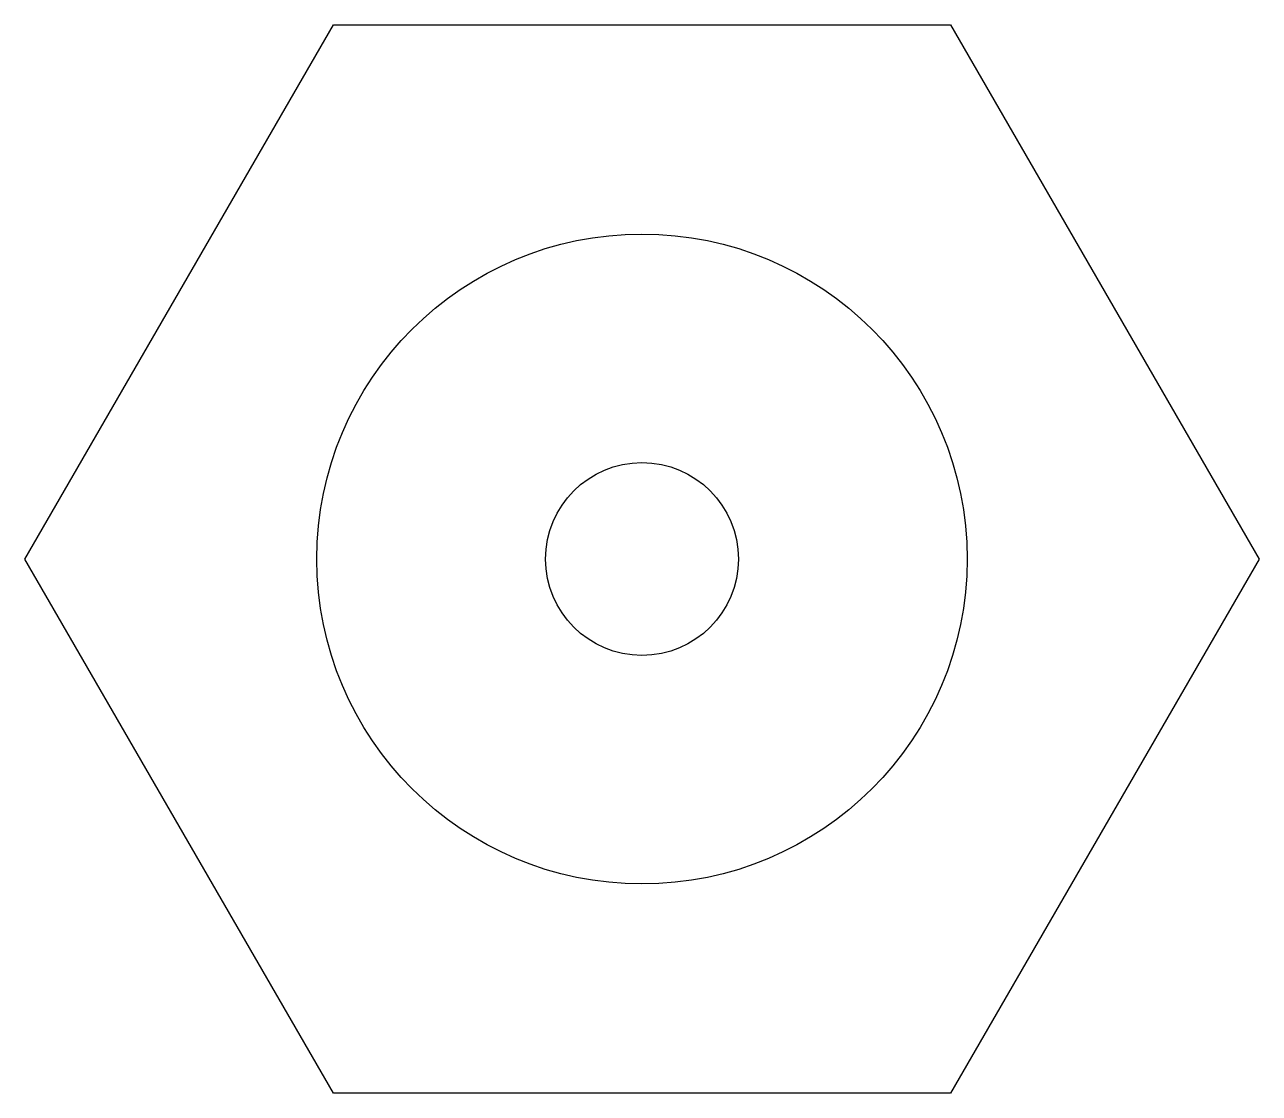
# Model space of a CAD drawing. Header units: millimetres. Extents: x -11.2 to 11.2, y -9.7 to 9.7.
import ezdxf

# ---------------------------------------------------------------- set-up
doc = ezdxf.new("R2010")
doc.units = ezdxf.units.MM
doc.layers.get('0').update_dxf_attribs({"linetype": 'CONTINUOUS'})

msp = doc.modelspace()

# ---------------------------------------------------------------- linework, layer by layer
msp.add_lwpolyline([(5.6, -9.7), (-5.6, -9.7), (-11.201, 0), (-5.6, 9.7), (5.6, 9.7), (11.201, 0)], close=True)
for radius in [5.9, 1.75]:
    msp.add_circle((0, 0), radius)

doc.saveas('drawing.dxf')
